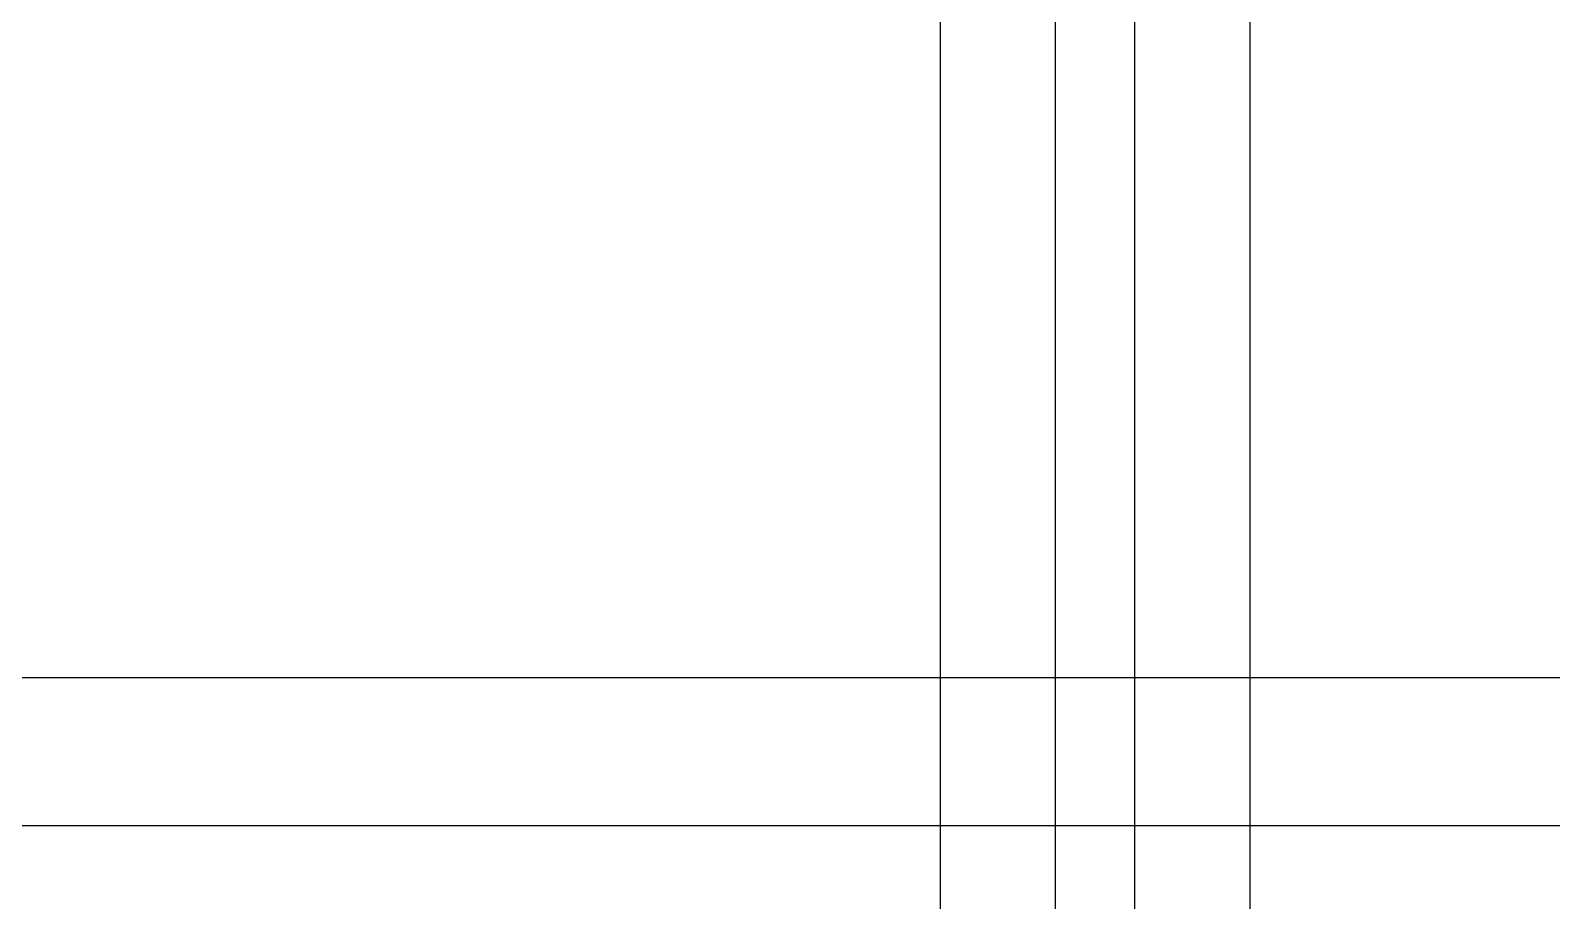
# Model space of a CAD drawing. Header units: millimetres. Extents: x 553637 to 584936, y 5008 to 53898.
# Drawn here: x 559872 to 561045, y 38104 to 38775 of the extents above; entities that cross this region are included whole.
import ezdxf

# ---------------------------------------------------------------- set-up
doc = ezdxf.new("R2010")
doc.units = ezdxf.units.MM
doc.header["$LTSCALE"] = 10
doc.header["$MEASUREMENT"] = 0
doc.layers.add('2', color=2, linetype='Continuous')
doc.layers.add('8', color=8, linetype='Continuous')

msp = doc.modelspace()

# ---------------------------------------------------------------- linework, layer by layer
at = {"layer": '2', "flags": 128}
for points in [[(558985.4, 38275.7), (562629.9, 38275.7)], [(558985.4, 38161.4), (562629.9, 38161.4)]]:
    msp.add_lwpolyline(points, dxfattribs=at)
at = {"layer": '8'}
for p, q in [((560723.7, 46141.8), (560723.7, 37731.5)), ((560812.6, 46141.8), (560812.6, 37731.5)), ((560573.7, 45891.4), (560573.7, 33231.5)), ((560662.6, 45891.4), (560662.6, 33231.5))]:
    msp.add_line(p, q, dxfattribs=at)

doc.saveas('drawing.dxf')
